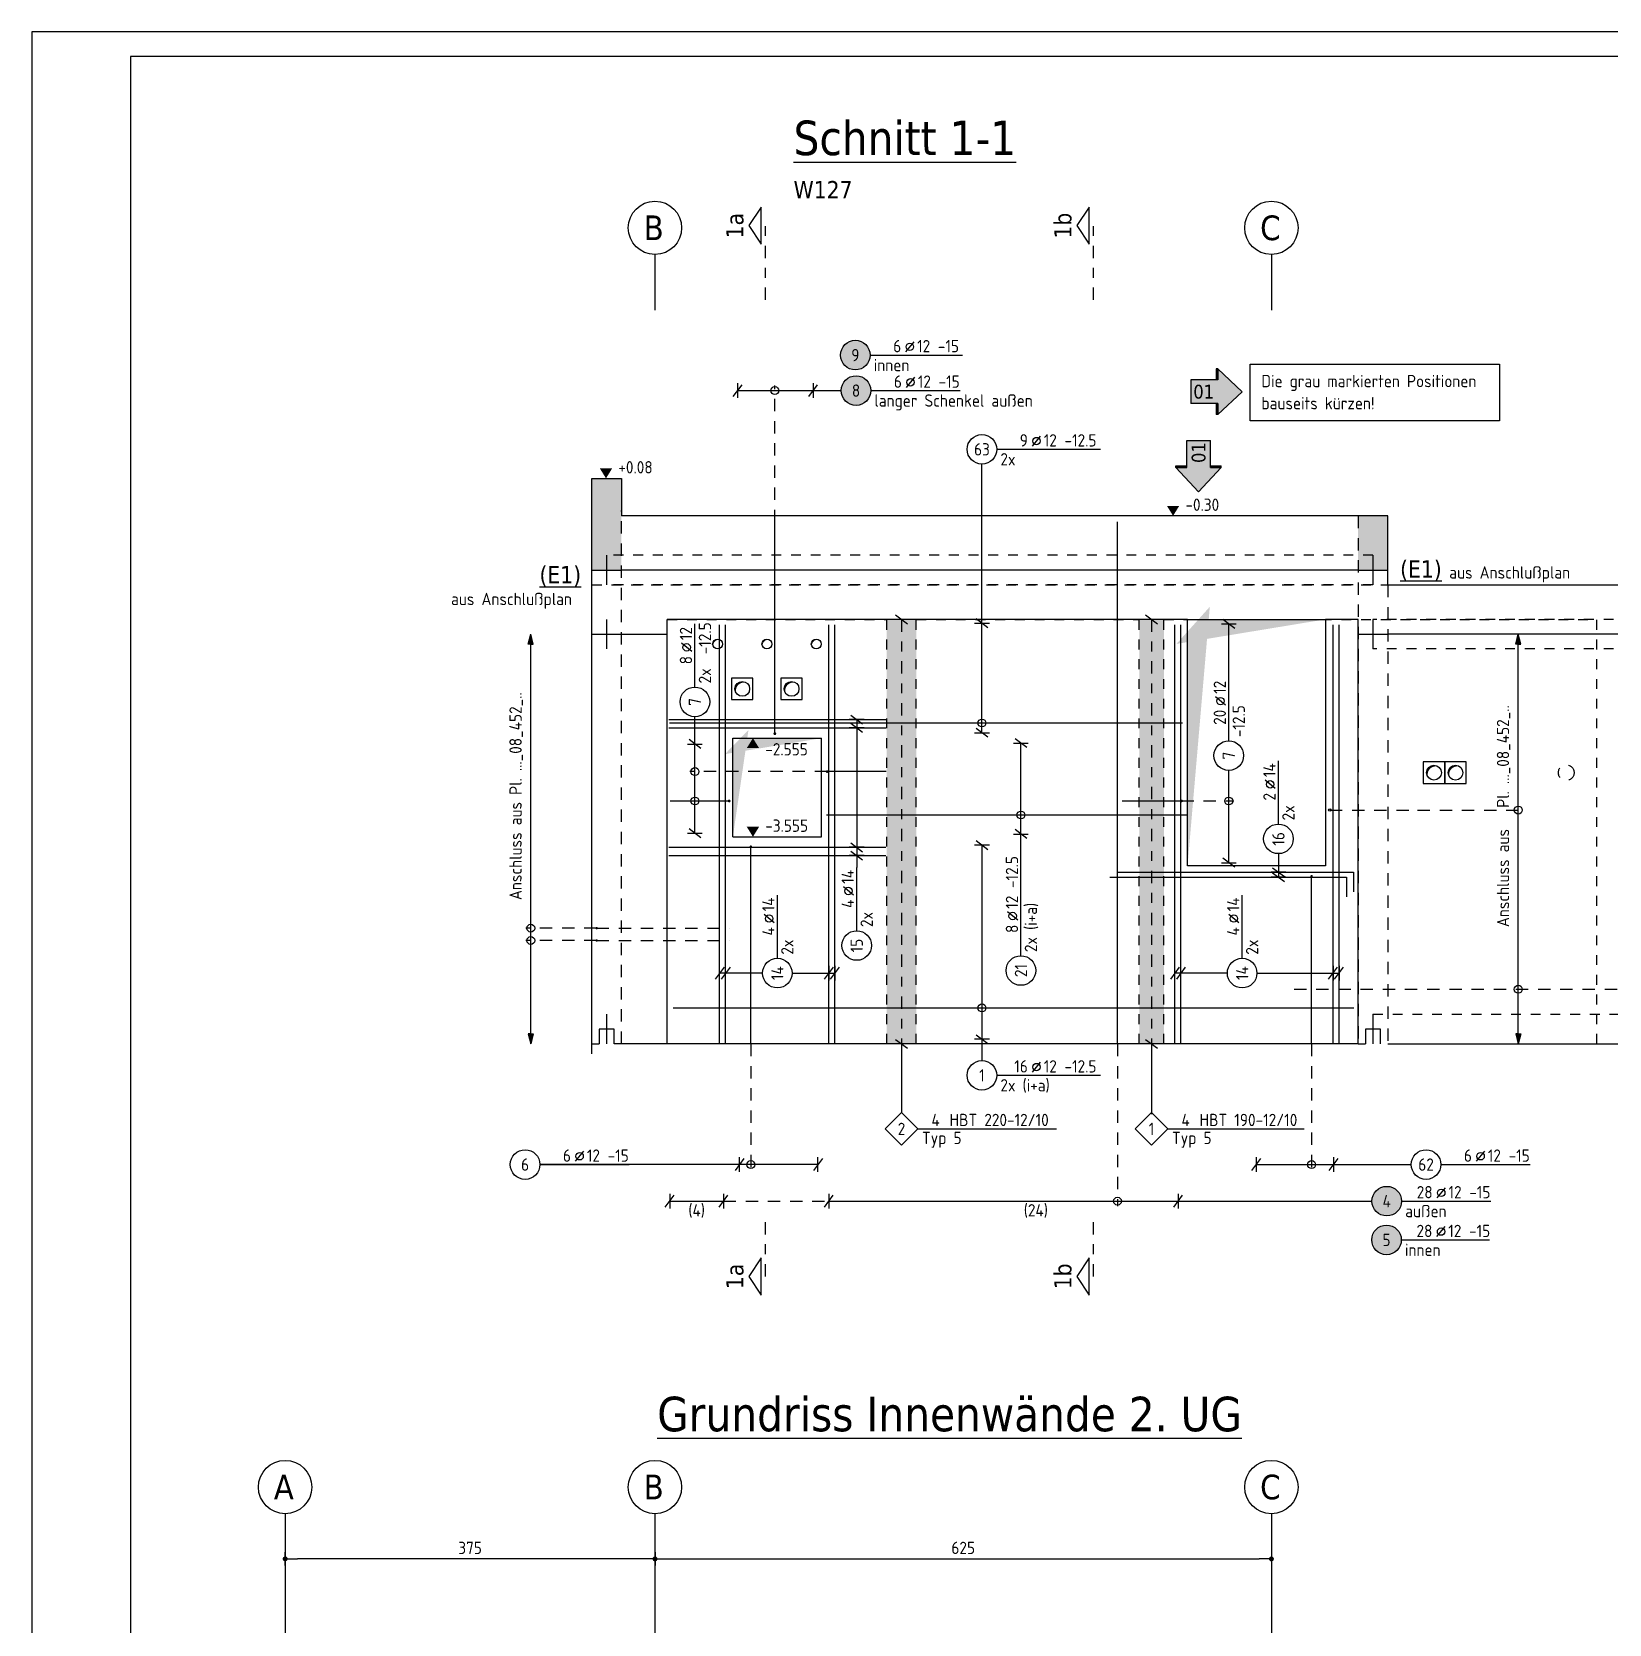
# Model space of a CAD drawing. Extents: x 40 to 158, y 100 to 142.
# Drawn here: x 39.96 to 55.95, y 125.49 to 141.64 of the extents above; entities that cross this region are included whole.
import ezdxf
from ezdxf.enums import TextEntityAlignment as Align

# ---------------------------------------------------------------- set-up
doc = ezdxf.new("R2010")
doc.units = 0
doc.header["$LTSCALE"] = 0.5
for name, pattern in [('AUSGEZOGEN', [1000.01, 1000, 0.01]), ('DASHDOTSMALL', [1.05, 0.5, -0.25, 0.05, -0.25]), ('HIDDEN', [0.375, 0.25, -0.125]), ('HIDDEN2', [0.187, 0.125, -0.062]), ('HIDDEN4', [0.12, 0.02, -0.1]), ('PUNKT', [0.175, 0.05, -0.125]), ('STRICHPUNKT', [1, 0.5, -0.25, 0, -0.25]), ('STRICHPUNKT2', [0.55, 0.25, -0.125, 0.05, -0.125]), ('VERDECKT', [0.375, 0.25, -0.125])]:
    doc.linetypes.add(name, pattern=pattern)
for name, color, linetype in [('ACHSEN', 7, 'Continuous'), ('AFB', 7, 'Continuous'), ('AFU', 7, 'Continuous'), ('BETON', 7, 'Continuous'), ('DRUEBER', 7, 'Continuous'), ('Fugenband', 7, 'Continuous'), ('grau_dunkel', 7, 'Continuous'), ('grau_hell', 7, 'Continuous'), ('grau_mittel', 7, 'Continuous'), ('HBT', 7, 'Continuous'), ('index', 7, 'Continuous'), ('koten', 7, 'Continuous'), ('MASSE', 7, 'Continuous'), ('OBJEKT', 7, 'Continuous'), ('RAHMEN', 7, 'Continuous'), ('RND', 7, 'Continuous'), ('SCHATTEN', 7, 'Continuous'), ('SCHNITTE', 7, 'STRICHPUNKT'), ('SFP_Achsen', 7, 'Continuous'), ('TEXT', 7, 'Continuous'), ('VERDECKT', 7, 'Continuous'), ('WBZ', 7, 'Continuous')]:
    doc.layers.add(name, color=color, linetype=linetype)
doc.styles.add('helv', font='tahoma.ttf')
doc.styles.add('txt', font='isocp.shx')
doc.linetypes.add('AFU_50K', pattern='A,0.15,["/",Standard,S=0.2,R=0,X=-0.01,Y=-0.1],0.07,["/",Standard,S=0.2,R=0,X=-0.01,Y=-0.1],0.15', length=0.37)
doc.linetypes.add('AFU_50L', pattern='A,0.75,["/",Standard,S=0.2,R=0,X=-0.01,Y=-0.1],0.07,["/",Standard,S=0.2,R=0,X=-0.01,Y=-0.1],0.75', length=1.57)
doc.linetypes.add('AFU_50M', pattern='A,0.45,["/",Standard,S=0.2,R=0,X=-0.01,Y=-0.1],0.07,["/",Standard,S=0.2,R=0,X=-0.01,Y=-0.1],0.45', length=0.97)
doc.dimstyles.new('DOT_I', dxfattribs={"dimscale": 0.5, "dimtxt": 0.25, "dimasz": 0.25, "dimexe": 0.1, "dimexo": 0.3, "dimgap": 0.1, "dimtad": 1, "dimdec": 3, "dimzin": 3, "dimtxsty": 'txt', "dimblk": 'DOT', "dimblk1": 'DOT', "dimblk2": 'DOT', "dimsah": 1, "dimcen": 0.1, "dimse1": 1, "dimse2": 1, "dimazin": 0, "dimtfac": 1, "dimtdec": 4, "dimtix": 1, "dimtmove": 2, "dimatfit": 3, "dimfxl": 0, "dimtvp": 1, "dimtolj": 1, "dimtzin": 0, "dimarcsym": 0})

# ---------------------------------------------------------------- blocks, each defined once
blk = doc.blocks.new('OKRD_O')
at = {"color": 0, "linetype": 'ByBlock'}
blk.add_solid([(-0.125, 0.202), (0.125, 0.202), (0, 0)], dxfattribs=at)
at = {"color": 0, "linetype": 'ByBlock', "style": 'txt'}
blk.add_attdef('OKRD', (0.25, 0.1), '', height=0.25, dxfattribs=at)
blk = doc.blocks.new('Pfeillinie')
at = {"layer": 'TEXT', "linetype": 'Continuous'}
blk.add_hatch(color=7, dxfattribs=at).paths.add_polyline_path([(0, 0), (-0.8, 0.2), (-0.8, 0), (-0.8, -0.2)])
at = {"layer": 'TEXT', "color": 7, "linetype": 'Continuous'}
for p, q in [((-0.8, 0), (-0.8, 0.2)), ((-0.8, 0.2), (0, 0)), ((-0.8, 0), (-0.8, -0.2)), ((-0.8, -0.2), (0, 0))]:
    blk.add_line(p, q, dxfattribs=at)
blk = doc.blocks.new('lei_gre')
at = {"layer": 'RND', "color": 7, "linetype": 'Continuous'}
for p, q in [((-0.09, -0.12), (0.09, 0.12)), ((0, 0.15), (0, -0.15))]:
    blk.add_line(p, q, dxfattribs=at)
blk = doc.blocks.new('RND_LEI')
at = {"layer": 'RND', "color": 7, "linetype": 'Continuous'}
blk.add_line((1.022, 0.066), (1.19, 0.27), dxfattribs=at)
for centre, radius in [((0, 0), 0.3), ((1.106, 0.168), 0.075)]:
    blk.add_circle(centre, radius, dxfattribs=at)
at = {"layer": 'RND', "color": 7, "linetype": 'Continuous', "style": 'txt'}
blk.add_attdef('POSL', text='', height=0.25, dxfattribs=at).set_placement((0, 0), align=Align.MIDDLE)
blk.add_attdef('ANZ', text='', height=0.25, dxfattribs=at).set_placement((0.931, 0.057), align=Align.RIGHT)
for tag, p in [('DUM', (1.253, 0.057)), ('ABSTD', (1.674, 0.057)), ('POSTXT', (0.374, -0.327))]:
    blk.add_attdef(tag, p, '', height=0.25, dxfattribs=at)
blk = doc.blocks.new('OKRD_U')
at = {"color": 0, "linetype": 'ByBlock'}
blk.add_solid([(-0.125, -0.202), (0.125, -0.202), (0, 0)], dxfattribs=at)
at = {"color": 0, "linetype": 'ByBlock', "style": 'txt'}
blk.add_attdef('OKRD', (0.25, -0.35), '', height=0.25, dxfattribs=at)
blk = doc.blocks.new('HBT_LEI')
at = {"layer": 'HBT', "color": 7, "linetype": 'Continuous'}
blk.add_lwpolyline([(-0.33, 0), (0, 0.33), (0.33, 0), (0, -0.33)], close=True, dxfattribs=at)
at = {"layer": 'HBT', "color": 7, "linetype": 'Continuous', "style": 'txt'}
blk.add_attdef('POSH', text='', height=0.25, dxfattribs=at).set_placement((0, -0.126), align=Align.CENTER)
blk.add_attdef('STKH', text='', height=0.25, dxfattribs=at).set_placement((0.776, 0.055), align=Align.RIGHT)
at = {"layer": 'HBT', "style": 'txt'}
for tag, p in [('ARTH', (0.973, 0.055)), ('TEXTH', (0.415, -0.309))]:
    blk.add_attdef(tag, p, '', height=0.25, dxfattribs=at)
blk = doc.blocks.new('SCHN-2')
at = {"layer": 'SCHNITTE', "color": 6, "linetype": 'Continuous'}
blk.add_lwpolyline([(0.378, 0.088), (0, 0.34), (-0.378, 0.088)], close=True, dxfattribs=at)
at = {"layer": 'SCHNITTE', "color": 1, "linetype": 'DASHDOTSMALL', "style": 'helv'}
blk.add_attdef('SCHN-2', text='', height=0.35, dxfattribs=at).set_placement((0, 0.45), align=Align.CENTER)
blk = doc.blocks.new('DOT')
at = {"layer": 'MASSE', "color": 7, "linetype": 'Continuous'}
for p, q in [((0, 0), (-1, 0)), ((0, 0.54), (0, -0.54))]:
    blk.add_line(p, q, dxfattribs=at)
at = {"layer": 'MASSE', "color": 7, "linetype": 'Continuous', "const_width": 0.2}
blk.add_lwpolyline([(-0.1, 0, 1), (0.1, 0, 1)], format="xyb", close=True, dxfattribs=at)
blk = doc.blocks.new('*D1237')
at = {"layer": 'DEFPOINTS', "color": 0, "linetype": 'AUSGEZOGEN', "transparency": 16777216}
for p in [(42.524, 126.154), (42.524, 126.154), (46.274, 126.154)]:
    blk.add_point(p, dxfattribs=at)
at = {"layer": 'MASSE', "color": 0, "linetype": 'AUSGEZOGEN', "lineweight": -2, "transparency": 16777216}
blk.add_line((46.149, 126.154), (42.649, 126.154), dxfattribs=at)
at = {"layer": 'MASSE', "color": 0, "linetype": 'AUSGEZOGEN', "lineweight": -2, "transparency": 16777216, "xscale": 0.125, "yscale": 0.125, "zscale": 0.125, "rotation": 180}
blk.add_blockref('DOT', (42.524, 126.154), dxfattribs=at)
at = {"layer": 'MASSE', "color": 0, "linetype": 'AUSGEZOGEN', "lineweight": -2, "transparency": 16777216, "xscale": 0.125, "yscale": 0.125, "zscale": 0.125}
blk.add_blockref('DOT', (46.274, 126.154), dxfattribs=at)
at = {"layer": 'MASSE', "color": 0, "linetype": 'AUSGEZOGEN', "transparency": 16777216, "insert": (44.399, 126.266), "char_height": 0.125, "attachment_point": 5, "style": 'txt'}
blk.add_mtext('\\A1;375', dxfattribs=at)
blk = doc.blocks.new('*D1238')
at = {"layer": 'DEFPOINTS', "color": 0, "linetype": 'AUSGEZOGEN', "transparency": 16777216}
for p in [(46.274, 126.154), (52.524, 126.154), (52.524, 126.154)]:
    blk.add_point(p, dxfattribs=at)
at = {"layer": 'MASSE', "color": 0, "linetype": 'AUSGEZOGEN', "lineweight": -2, "transparency": 16777216}
blk.add_line((46.399, 126.154), (52.399, 126.154), dxfattribs=at)
at = {"layer": 'MASSE', "color": 0, "linetype": 'AUSGEZOGEN', "lineweight": -2, "transparency": 16777216, "xscale": 0.125, "yscale": 0.125, "zscale": 0.125, "rotation": 180}
blk.add_blockref('DOT', (46.274, 126.154), dxfattribs=at)
at = {"layer": 'MASSE', "color": 0, "linetype": 'AUSGEZOGEN', "lineweight": -2, "transparency": 16777216, "xscale": 0.125, "yscale": 0.125, "zscale": 0.125}
blk.add_blockref('DOT', (52.524, 126.154), dxfattribs=at)
at = {"layer": 'MASSE', "color": 0, "linetype": 'AUSGEZOGEN', "transparency": 16777216, "insert": (49.399, 126.266), "char_height": 0.125, "attachment_point": 5, "style": 'txt'}
blk.add_mtext('\\A1;625', dxfattribs=at)
blk = doc.blocks.new('A0-19-0')
at = {"layer": 'RAHMEN'}
for p, q in [((137.9, 84.1), (0, 84.1)), ((0, 84.1), (0, 0))]:
    blk.add_line(p, q, dxfattribs=at)
at = {"layer": 'RAHMEN', "color": 5}
for p, q in [((137.4, 83.6), (2, 83.6)), ((2, 83.6), (2, 0.5))]:
    blk.add_line(p, q, dxfattribs=at)
blk = doc.blocks.new('hin_ind5')
at = {"layer": 'grau_hell', "linetype": 'AUSGEZOGEN'}
h = blk.add_hatch(color=9, dxfattribs=at)
h.dxf.hatch_style = 2
h.paths.add_polyline_path([(0, 0), (0.619, -0.577), (0.619, -0.3), (1.306, -0.3), (1.306, 0.3), (0.619, 0.3), (0.619, 0.577)])
h.paths.add_polyline_path([(0.34, -0.274), (1.311, -0.274), (1.311, 0.274), (0.34, 0.274)], flags=9)
at = {"layer": 'OBJEKT', "linetype": 'AUSGEZOGEN'}
for points in [[(0.619, 0.3), (0.66, 0.3), (0.66, 0.577), (0.619, 0.577)], [(0.619, -0.577), (0.66, -0.577), (0.66, -0.3), (0.619, -0.3)]]:
    blk.add_hatch(color=1, dxfattribs=at).paths.add_polyline_path(points)
at = {"layer": 'OBJEKT', "color": 1, "linetype": 'AUSGEZOGEN'}
for p, q in [((0, 0), (0.619, 0.577)), ((0.619, 0.577), (0.619, 0.3)), ((0.619, 0.577), (0.66, 0.577)), ((0.66, 0.577), (0.66, 0.3)), ((0, 0), (0.619, -0.577)), ((0.619, 0.3), (1.306, 0.3)), ((1.306, 0.3), (1.306, -0.3)), ((0.619, -0.3), (0.619, -0.577)), ((0.619, -0.3), (1.306, -0.3)), ((0.66, -0.3), (0.66, -0.577))]:
    blk.add_line(p, q, dxfattribs=at)
at = {"layer": 'OBJEKT', "color": 7, "linetype": 'AUSGEZOGEN'}
blk.add_line((0.619, -0.577), (0.66, -0.577), dxfattribs=at)
at = {"layer": 'index', "color": 1, "linetype": 'Continuous', "style": 'helv'}
blk.add_attdef('INDEX', text='', height=0.35, rotation=360, dxfattribs=at).set_placement((1.259, 0), align=Align.MIDDLE_RIGHT)

msp = doc.modelspace()

# ---------------------------------------------------------------- hatches: boundary and pattern name
at = {"layer": 'grau_hell'}
for points in [[(48.4552, 138.3627, 1), (48.1552, 138.3627, 1)], [(48.4621, 138.0029, 1), (48.1621, 138.0029, 1)], [(53.5434, 129.7825, 1), (53.8434, 129.7825, 1)], [(53.5411, 129.3893, 1), (53.8411, 129.3893, 1)]]:
    msp.add_hatch(color=9, dxfattribs=at).paths.add_polyline_path(points)

# ---------------------------------------------------------------- linework, layer by layer
at = {"layer": 'ACHSEN', "color": 140, "linetype": 'AUSGEZOGEN'}
for p, q in [((46.2735, 139.3827), (46.2735, 138.8192)), ((52.5235, 139.3827), (52.5235, 138.8192)), ((42.5235, 126.6123), (42.5235, 124.9151)), ((46.2735, 126.6123), (46.2735, 124.9151)), ((52.5235, 126.6123), (52.5235, 124.9151))]:
    msp.add_line(p, q, dxfattribs=at)
at = {"layer": 'AFB', "color": 1, "linetype": 'AUSGEZOGEN'}
for p, q in [((45.7835, 136.3328), (45.7835, 136.0328)), ((53.5535, 136.3328), (53.5535, 136.0328)), ((45.7835, 135.6828), (45.7835, 135.3828)), ((53.5535, 135.6828), (53.5535, 135.3828))]:
    msp.add_line(p, q, dxfattribs=at)
at = {"layer": 'AFU', "color": 8, "linetype": 'AFU_50M'}
for p, q in [((45.6335, 136.1828), (45.9335, 136.1828)), ((53.4035, 136.1828), (53.7035, 136.1828)), ((53.4035, 135.5328), (53.7035, 135.5328))]:
    msp.add_line(p, q, dxfattribs=at)
at = {"layer": 'AFU', "color": 8, "linetype": 'AFU_50L'}
for p, q in [((53.4035, 136.1828), (45.9335, 136.1828)), ((46.3985, 131.3778), (46.3985, 135.6828)), ((51.6735, 135.6828), (46.3985, 135.6828)), ((53.4035, 135.6828), (53.0735, 135.6828)), ((53.4035, 131.3778), (53.4035, 135.6828)), ((45.6335, 135.5328), (46.3985, 135.5328)), ((60.2435, 135.5328), (53.7035, 135.5328)), ((53.4035, 131.3778), (46.3985, 131.3778)), ((53.7035, 131.3778), (60.2435, 131.3778))]:
    msp.add_line(p, q, dxfattribs=at)
at = {"layer": 'AFU', "color": 1, "linetype": 'AUSGEZOGEN'}
for p, q in [((45.7835, 131.6778), (45.7835, 131.3778)), ((53.5535, 131.6778), (53.5535, 131.3778))]:
    msp.add_line(p, q, dxfattribs=at)
at = {"layer": 'AFU', "color": 8, "linetype": 'AUSGEZOGEN'}
for p, q in [((45.8585, 131.5278), (45.7085, 131.5278)), ((45.7085, 131.5278), (45.7085, 131.3778)), ((45.8585, 131.3778), (45.8585, 131.5278)), ((53.6285, 131.5278), (53.4785, 131.5278)), ((53.4785, 131.5278), (53.4785, 131.3778)), ((53.6285, 131.3778), (53.6285, 131.5278)), ((45.6335, 131.3778), (45.7085, 131.3778)), ((46.3985, 131.3778), (45.8585, 131.3778)), ((53.4035, 131.3778), (53.4785, 131.3778))]:
    msp.add_line(p, q, dxfattribs=at)
at = {"layer": 'BETON', "color": 6, "linetype": 'AUSGEZOGEN'}
for p, q in [((45.6335, 131.2778), (45.6335, 137.1128)), ((45.6335, 137.1128), (45.9335, 137.1128)), ((45.9335, 137.1128), (45.9335, 136.7328)), ((53.7035, 136.7328), (45.9335, 136.7328)), ((53.7035, 136.0328), (53.7035, 136.7328)), ((53.7035, 136.0328), (61.5435, 136.0328)), ((47.0635, 133.4778), (47.0635, 134.4778)), ((47.0635, 134.4778), (47.9635, 134.4778)), ((47.9635, 133.4778), (47.9635, 134.4778)), ((47.0635, 133.4778), (47.9635, 133.4778))]:
    msp.add_line(p, q, dxfattribs=at)
for points in [[(51.6735, 135.6828), (53.0735, 135.6828), (53.0735, 133.1828), (51.6735, 133.1828)], [(47.2675, 134.8688), (47.2675, 135.0868), (47.0495, 135.0868), (47.0495, 134.8688)], [(47.7675, 134.8688), (47.7675, 135.0868), (47.5495, 135.0868), (47.5495, 134.8688)], [(54.2815, 134.0188), (54.2815, 134.2368), (54.0635, 134.2368), (54.0635, 134.0188)], [(54.4995, 134.0188), (54.4995, 134.2368), (54.2815, 134.2368), (54.2815, 134.0188)]]:
    msp.add_lwpolyline(points, close=True, dxfattribs=at)
for centre, radius in [((46.9085, 135.4328), 0.05), ((47.4085, 135.4328), 0.05), ((47.9085, 135.4328), 0.05), ((47.1585, 134.9778), 0.075), ((47.6585, 134.9778), 0.075), ((54.1725, 134.1278), 0.075), ((54.3905, 134.1278), 0.075)]:
    msp.add_circle(centre, radius, dxfattribs=at)
at = {"layer": 'DRUEBER', "color": 7, "linetype": 'PUNKT'}
for p, q in [((45.6335, 136.0328), (53.7035, 136.0328)), ((46.3985, 131.3778), (46.3985, 135.6828)), ((46.3985, 135.6828), (48.6235, 135.6828)), ((48.6235, 131.3778), (48.6235, 135.6828)), ((48.9235, 131.3778), (48.9235, 135.6828)), ((48.9235, 135.6828), (51.1835, 135.6828)), ((51.1835, 131.3778), (51.1835, 135.6828)), ((51.4335, 131.3778), (51.4335, 135.6828)), ((51.4335, 135.6828), (55.8235, 135.6828)), ((55.8235, 131.3778), (55.8235, 135.6828))]:
    msp.add_line(p, q, dxfattribs=at)
at = {"layer": 'Fugenband', "color": 102, "linetype": 'HIDDEN4'}
for p, q in [((53.5535, 136.3328), (45.7835, 136.3328)), ((53.5535, 136.0328), (45.7835, 136.0328)), ((60.3935, 135.6828), (53.5535, 135.6828)), ((60.3935, 135.3828), (53.5535, 135.3828)), ((53.5535, 131.6778), (60.3935, 131.6778))]:
    msp.add_line(p, q, dxfattribs=at)
at = {"layer": 'grau_dunkel', "color": 21}
for points in [[(51.6735, 133.1828, 0, 0.2144, 0), (51.7806, 135.6782, 0, 0, 0), (51.6828, 135.5691, 0.2283, 0, 0), (53.0735, 135.6828, 0, 0, 0)], [(46.9439, 135.4682, 0, 0, 0), (46.9439, 135.4682, 0, 0.00163, 0), (46.9385, 135.4719, 0.00163, 0.00324, 0), (46.9327, 135.4747, 0.00324, 0.00478, 0), (46.9267, 135.4768, 0.00478, 0.00625, 0), (46.9206, 135.4781, 0.00625, 0.00761, 0), (46.9145, 135.4786, 0.00761, 0.00884, 0), (46.9085, 135.4784, 0.00884, 0.00992, 0), (46.9026, 135.4775, 0.00992, 0.0108, 0), (46.897, 135.4759, 0.0108, 0.0115, 0), (46.8916, 135.4737, 0.0115, 0.0121, 0), (46.8865, 135.4709, 0.0121, 0.0124, 0), (46.8818, 135.4676, 0.0124, 0.0125, 0), (46.8776, 135.4638, 0.0125, 0.0124, 0), (46.8738, 135.4595, 0.0124, 0.0121, 0), (46.8704, 135.4548, 0.0121, 0.0115, 0), (46.8677, 135.4498, 0.0115, 0.0108, 0), (46.8654, 135.4444, 0.0108, 0.00992, 0), (46.8639, 135.4387, 0.00992, 0.00884, 0), (46.8629, 135.4328, 0.00884, 0.00761, 0), (46.8627, 135.4268, 0.00761, 0.00625, 0), (46.8632, 135.4207, 0.00625, 0.00478, 0), (46.8645, 135.4146, 0.00478, 0.00324, 0), (46.8666, 135.4086, 0.00324, 0.00163, 0), (46.8695, 135.4029, 0.00163, 0, 0)], [(47.4439, 135.4682, 0, 0, 0), (47.4439, 135.4682, 0, 0.00163, 0), (47.4385, 135.4719, 0.00163, 0.00324, 0), (47.4327, 135.4747, 0.00324, 0.00478, 0), (47.4267, 135.4768, 0.00478, 0.00625, 0), (47.4206, 135.4781, 0.00625, 0.00761, 0), (47.4145, 135.4786, 0.00761, 0.00884, 0), (47.4085, 135.4784, 0.00884, 0.00992, 0), (47.4026, 135.4775, 0.00992, 0.0108, 0), (47.397, 135.4759, 0.0108, 0.0115, 0), (47.3916, 135.4737, 0.0115, 0.0121, 0), (47.3865, 135.4709, 0.0121, 0.0124, 0), (47.3818, 135.4676, 0.0124, 0.0125, 0), (47.3776, 135.4638, 0.0125, 0.0124, 0), (47.3738, 135.4595, 0.0124, 0.0121, 0), (47.3704, 135.4548, 0.0121, 0.0115, 0), (47.3677, 135.4498, 0.0115, 0.0108, 0), (47.3654, 135.4444, 0.0108, 0.00992, 0), (47.3639, 135.4387, 0.00992, 0.00884, 0), (47.3629, 135.4328, 0.00884, 0.00761, 0), (47.3627, 135.4268, 0.00761, 0.00625, 0), (47.3632, 135.4207, 0.00625, 0.00478, 0), (47.3645, 135.4146, 0.00478, 0.00324, 0), (47.3666, 135.4086, 0.00324, 0.00163, 0), (47.3695, 135.4029, 0.00163, 0, 0)], [(47.9439, 135.4682, 0, 0, 0), (47.9439, 135.4682, 0, 0.00163, 0), (47.9385, 135.4719, 0.00163, 0.00324, 0), (47.9327, 135.4747, 0.00324, 0.00478, 0), (47.9267, 135.4768, 0.00478, 0.00625, 0), (47.9206, 135.4781, 0.00625, 0.00761, 0), (47.9145, 135.4786, 0.00761, 0.00884, 0), (47.9085, 135.4784, 0.00884, 0.00992, 0), (47.9026, 135.4775, 0.00992, 0.0108, 0), (47.897, 135.4759, 0.0108, 0.0115, 0), (47.8916, 135.4737, 0.0115, 0.0121, 0), (47.8865, 135.4709, 0.0121, 0.0124, 0), (47.8818, 135.4676, 0.0124, 0.0125, 0), (47.8776, 135.4638, 0.0125, 0.0124, 0), (47.8738, 135.4595, 0.0124, 0.0121, 0), (47.8704, 135.4548, 0.0121, 0.0115, 0), (47.8677, 135.4498, 0.0115, 0.0108, 0), (47.8654, 135.4444, 0.0108, 0.00992, 0), (47.8639, 135.4387, 0.00992, 0.00884, 0), (47.8629, 135.4328, 0.00884, 0.00761, 0), (47.8627, 135.4268, 0.00761, 0.00625, 0), (47.8632, 135.4207, 0.00625, 0.00478, 0), (47.8645, 135.4146, 0.00478, 0.00324, 0), (47.8666, 135.4086, 0.00324, 0.00163, 0), (47.8695, 135.4029, 0.00163, 0, 0)], [(47.0635, 133.4778, 0, 0.1447, 0), (47.1357, 134.4726, 0, 0, 0), (47.0695, 134.4047, 0.1468, 0, 0), (47.9635, 134.4778, 0, 0, 0)]]:
    msp.add_lwpolyline(points, format="xyseb", dxfattribs=at)
at = {"layer": 'grau_mittel', "color": 61}
for points in [[(45.6335, 136.1828), (45.9335, 136.1828), (45.6335, 137.1128), (45.9335, 137.1128)], [(53.4035, 136.1828), (53.7035, 136.1828), (53.4035, 136.7328), (53.7035, 136.7328)], [(48.6235, 135.6828), (48.9235, 135.6828), (48.6235, 131.3778), (48.9235, 131.3778)], [(51.1835, 135.6828), (51.4335, 135.6828), (51.1835, 131.3778), (51.4335, 131.3778)]]:
    msp.add_solid(points, dxfattribs=at)
at = {"layer": 'HBT', "color": 6, "linetype": 'STRICHPUNKT2'}
for p, q in [((48.7735, 135.6828), (48.7735, 131.3778)), ((51.3085, 135.6828), (51.3085, 131.3778))]:
    msp.add_line(p, q, dxfattribs=at)
at = {"layer": 'HBT', "color": 7, "linetype": 'AUSGEZOGEN'}
for p, q in [((48.7735, 131.3778), (48.7735, 130.6808)), ((51.3085, 131.3778), (51.3085, 130.6658)), ((48.9385, 130.5158), (50.3449, 130.5158)), ((51.4735, 130.5158), (52.8553, 130.5158))]:
    msp.add_line(p, q, dxfattribs=at)
at = {"layer": 'RND', "color": 7, "linetype": 'AUSGEZOGEN'}
for p, q in [((48.4552, 138.3627), (49.3923, 138.3627)), ((47.1118, 138.0029), (47.8772, 138.0029)), ((47.8772, 138.0029), (48.1621, 138.0029)), ((48.4621, 138.0029), (49.3683, 138.0029)), ((49.739, 137.4073), (50.7915, 137.4073)), ((49.589, 135.6432), (49.589, 137.2573)), ((46.6787, 134.9958), (46.6787, 135.6371)), ((49.589, 134.5324), (49.589, 135.6432)), ((52.0918, 134.4509), (52.0918, 135.6363)), ((46.6787, 134.4181), (46.6787, 134.6958)), ((46.6787, 133.5137), (46.6787, 134.4181)), ((49.9842, 133.5055), (49.9842, 134.4272)), ((52.5951, 133.6066), (52.5951, 134.2466)), ((52.0918, 133.2142), (52.0918, 134.1509)), ((49.589, 133.3942), (49.589, 131.4254)), ((49.9842, 133.28), (49.9842, 133.5055)), ((49.9842, 132.2712), (49.9842, 133.3237)), ((48.3191, 132.5248), (48.3191, 133.1648)), ((47.5145, 132.245), (47.5145, 132.885)), ((52.2273, 132.245), (52.2273, 132.885)), ((49.589, 131.4254), (49.589, 131.2084)), ((49.739, 131.0584), (50.7915, 131.0584)), ((47.1311, 130.1534), (45.1066, 130.1534)), ((45.1066, 130.1534), (46.0128, 130.1534)), ((47.9259, 130.1534), (47.1311, 130.1534)), ((52.3702, 130.1534), (53.1551, 130.1534)), ((53.1551, 130.1534), (53.9421, 130.1534)), ((54.2421, 130.1534), (55.1483, 130.1534)), ((46.4234, 129.7825), (46.969, 129.7825)), ((48.0363, 129.7825), (51.5783, 129.7825)), ((51.5783, 129.7825), (53.5434, 129.7825)), ((53.8434, 129.7825), (54.7496, 129.7825)), ((53.8411, 129.3893), (54.7346, 129.3893))]:
    msp.add_line(p, q, dxfattribs=at)
at = {"layer": 'RND', "color": 102, "linetype": 'VERDECKT'}
for p, q in [((47.489, 136.6687), (47.489, 138.0529)), ((48.0192, 134.1392), (46.6287, 134.1392)), ((51.612, 133.8408), (52.1418, 133.8408)), ((54.0057, 133.7486), (55.0768, 133.7486)), ((45.6813, 132.5508), (44.9644, 132.5508)), ((45.6813, 132.4258), (44.9644, 132.4258)), ((47.2452, 131.3778), (47.2452, 130.1034)), ((50.9631, 131.3778), (50.9631, 129.7325)), ((52.9313, 131.3778), (52.9313, 130.1034))]:
    msp.add_line(p, q, dxfattribs=at)
at = {"layer": 'RND', "color": 102, "linetype": 'AUSGEZOGEN'}
for p, q in [((48.3191, 134.6673), (48.3191, 133.1678)), ((52.5951, 133.3066), (52.5951, 133.0682)), ((47.3645, 132.095), (46.9289, 132.095)), ((47.6645, 132.095), (48.0981, 132.095)), ((52.0773, 132.095), (51.5449, 132.095)), ((52.3773, 132.095), (53.2096, 132.095))]:
    msp.add_line(p, q, dxfattribs=at)
at = {"layer": 'RND', "color": 7, "linetype": 'VERDECKT'}
msp.add_line((46.969, 129.7825), (48.0363, 129.7825), dxfattribs=at)
at = {"layer": 'RND', "color": 1, "linetype": 'AUSGEZOGEN'}
msp.add_lwpolyline([(52.3072, 138.2714), (54.8384, 138.2714), (54.8384, 137.6952), (52.3072, 137.6952)], close=True, dxfattribs=at)
for points in [[(47.489, 134.5237), (47.489, 136.6687)], [(50.9631, 131.3778), (50.9631, 136.6728)], [(46.9289, 131.3778), (46.9289, 135.6278)], [(46.9894, 131.3778), (46.9894, 135.6278)], [(48.0376, 131.3778), (48.0376, 135.6278)], [(48.0981, 131.3778), (48.0981, 135.6278)], [(51.5449, 131.3778), (51.5449, 135.6278)], [(51.6054, 131.3778), (51.6054, 135.6278)], [(53.1491, 131.3778), (53.1491, 135.6278)], [(53.2096, 131.3778), (53.2096, 135.6278)], [(46.4135, 134.6673), (48.6135, 134.6673)], [(46.4135, 134.5841), (48.6135, 134.5841)], [(46.4223, 134.6317), (51.6223, 134.6317)], [(48.6192, 134.1392), (48.0192, 134.1392)], [(46.4262, 133.8408), (47.0262, 133.8408)], [(51.012, 133.8408), (51.612, 133.8408)], [(48.0138, 133.6989), (51.6638, 133.6989)], [(46.4135, 133.3715), (48.6135, 133.3715)], [(46.4135, 133.2884), (48.6135, 133.2884)], [(47.2452, 131.3778), (47.2452, 133.3778)], [(50.8866, 133.0682), (53.2866, 133.0682), (53.2866, 132.8682)], [(50.9574, 133.1185), (53.3574, 133.1185), (53.3574, 132.9185)], [(52.9313, 131.3778), (52.9313, 133.0778)], [(46.4584, 131.7421), (53.3584, 131.7421)]]:
    msp.add_lwpolyline(points, dxfattribs=at)
at = {"layer": 'RND', "color": 102, "linetype": 'AUSGEZOGEN'}
for points in [[(45.0144, 131.3778), (45.0144, 135.5328)], [(55.0268, 131.3778), (55.0268, 135.5328)]]:
    msp.add_lwpolyline(points, dxfattribs=at)
at = {"layer": 'RND', "color": 7, "linetype": 'AUSGEZOGEN'}
for points, const_width in [([(47.482, 134.5237, 1), (47.496, 134.5237, 1)], 0.014), ([(48.0262, 134.1392, -1), (48.0122, 134.1392, -1)], 0.014), ([(47.0192, 133.8408, 1), (47.0332, 133.8408, 1)], 0.014), ([(51.605, 133.8408, 1), (51.619, 133.8408, 1)], 0.014), ([(47.239, 133.3778, 1), (47.2515, 133.3778, 1)], 0.0125), ([(52.9251, 133.0778, 1), (52.9376, 133.0778, 1)], 0.0125), ([(45.6751, 132.5508, 1), (45.6876, 132.5508, 1)], 0.0125), ([(45.6751, 132.4258, 1), (45.6876, 132.4258, 1)], 0.0125)]:
    msp.add_lwpolyline(points, format="xyb", close=True, dxfattribs=dict(at, const_width=const_width))
at = {"layer": 'RND', "color": 1, "linetype": 'HIDDEN'}
for points in [[(53.1164, 133.7486), (54.0057, 133.7486)], [(45.6813, 132.5508), (47.0313, 132.5508)], [(45.6813, 132.4258), (47.0313, 132.4258)], [(52.7535, 131.9311), (61.2035, 131.9311)]]:
    msp.add_lwpolyline(points, dxfattribs=at)
at = {"layer": 'RND', "color": 7, "linetype": 'AUSGEZOGEN'}
for centre, radius in [((47.489, 138.0029), 0.04), ((49.589, 134.6317), 0.04), ((46.6787, 134.1392), 0.04), ((46.6787, 133.8408), 0.04), ((52.0918, 133.8408), 0.04), ((49.9842, 133.6989), 0.04), ((53.1164, 133.7486), 0.0125), ((55.0268, 133.7486), 0.04), ((45.0144, 132.5508), 0.04), ((45.0144, 132.4258), 0.04), ((55.0268, 131.9311), 0.04), ((49.589, 131.7421), 0.04), ((47.2452, 130.1534), 0.04), ((52.9313, 130.1534), 0.04), ((50.9631, 129.7825), 0.04)]:
    msp.add_circle(centre, radius, dxfattribs=at)
at = {"layer": 'SCHATTEN', "color": 1, "linetype": 'AUSGEZOGEN'}
for points in [[(47.2115, 135.0309, 0, 0, 0), (47.2115, 135.0309, 0, 0.00245, 0), (47.2034, 135.0364, 0.00245, 0.00485, 0), (47.1948, 135.0407, 0.00485, 0.00718, 0), (47.1858, 135.0438, 0.00718, 0.00938, 0), (47.1767, 135.0457, 0.00938, 0.0114, 0), (47.1676, 135.0465, 0.0114, 0.0133, 0), (47.1585, 135.0462, 0.0133, 0.0149, 0), (47.1497, 135.0448, 0.0149, 0.0162, 0), (47.1412, 135.0424, 0.0162, 0.0173, 0), (47.1331, 135.0391, 0.0173, 0.0181, 0), (47.1255, 135.0349, 0.0181, 0.0186, 0), (47.1185, 135.03, 0.0186, 0.0187, 0), (47.1121, 135.0242, 0.0187, 0.0186, 0), (47.1064, 135.0178, 0.0186, 0.0181, 0), (47.1014, 135.0108, 0.0181, 0.0173, 0), (47.0972, 135.0032, 0.0173, 0.0162, 0), (47.0939, 134.9951, 0.0162, 0.0149, 0), (47.0915, 134.9867, 0.0149, 0.0133, 0), (47.0901, 134.9778, 0.0133, 0.0114, 0), (47.0898, 134.9688, 0.0114, 0.00938, 0), (47.0906, 134.9596, 0.00938, 0.00718, 0), (47.0925, 134.9505, 0.00718, 0.00485, 0), (47.0957, 134.9415, 0.00485, 0.00245, 0), (47.1, 134.9329, 0.00245, 0, 0)], [(47.7115, 135.0309, 0, 0, 0), (47.7115, 135.0309, 0, 0.00245, 0), (47.7034, 135.0364, 0.00245, 0.00485, 0), (47.6948, 135.0407, 0.00485, 0.00718, 0), (47.6858, 135.0438, 0.00718, 0.00938, 0), (47.6767, 135.0457, 0.00938, 0.0114, 0), (47.6676, 135.0465, 0.0114, 0.0133, 0), (47.6585, 135.0462, 0.0133, 0.0149, 0), (47.6497, 135.0448, 0.0149, 0.0162, 0), (47.6412, 135.0424, 0.0162, 0.0173, 0), (47.6331, 135.0391, 0.0173, 0.0181, 0), (47.6255, 135.0349, 0.0181, 0.0186, 0), (47.6185, 135.03, 0.0186, 0.0187, 0), (47.6121, 135.0242, 0.0187, 0.0186, 0), (47.6064, 135.0178, 0.0186, 0.0181, 0), (47.6014, 135.0108, 0.0181, 0.0173, 0), (47.5972, 135.0032, 0.0173, 0.0162, 0), (47.5939, 134.9951, 0.0162, 0.0149, 0), (47.5915, 134.9867, 0.0149, 0.0133, 0), (47.5901, 134.9778, 0.0133, 0.0114, 0), (47.5898, 134.9688, 0.0114, 0.00938, 0), (47.5906, 134.9596, 0.00938, 0.00718, 0), (47.5925, 134.9505, 0.00718, 0.00485, 0), (47.5957, 134.9415, 0.00485, 0.00245, 0), (47.6, 134.9329, 0.00245, 0, 0)], [(54.2255, 134.1809, 0, 0, 0), (54.2255, 134.1809, 0, 0.00245, 0), (54.2174, 134.1864, 0.00245, 0.00485, 0), (54.2088, 134.1907, 0.00485, 0.00718, 0), (54.1998, 134.1938, 0.00718, 0.00938, 0), (54.1907, 134.1957, 0.00938, 0.0114, 0), (54.1816, 134.1965, 0.0114, 0.0133, 0), (54.1725, 134.1962, 0.0133, 0.0149, 0), (54.1637, 134.1948, 0.0149, 0.0162, 0), (54.1552, 134.1924, 0.0162, 0.0173, 0), (54.1471, 134.1891, 0.0173, 0.0181, 0), (54.1395, 134.1849, 0.0181, 0.0186, 0), (54.1325, 134.18, 0.0186, 0.0187, 0), (54.1261, 134.1742, 0.0187, 0.0186, 0), (54.1204, 134.1678, 0.0186, 0.0181, 0), (54.1154, 134.1608, 0.0181, 0.0173, 0), (54.1112, 134.1532, 0.0173, 0.0162, 0), (54.1079, 134.1451, 0.0162, 0.0149, 0), (54.1055, 134.1367, 0.0149, 0.0133, 0), (54.1041, 134.1278, 0.0133, 0.0114, 0), (54.1038, 134.1188, 0.0114, 0.00938, 0), (54.1046, 134.1096, 0.00938, 0.00718, 0), (54.1065, 134.1005, 0.00718, 0.00485, 0), (54.1097, 134.0915, 0.00485, 0.00245, 0), (54.114, 134.0829, 0.00245, 0, 0)], [(54.4435, 134.1809, 0, 0, 0), (54.4435, 134.1809, 0, 0.00245, 0), (54.4354, 134.1864, 0.00245, 0.00485, 0), (54.4268, 134.1907, 0.00485, 0.00718, 0), (54.4178, 134.1938, 0.00718, 0.00938, 0), (54.4087, 134.1957, 0.00938, 0.0114, 0), (54.3996, 134.1965, 0.0114, 0.0133, 0), (54.3905, 134.1962, 0.0133, 0.0149, 0), (54.3817, 134.1948, 0.0149, 0.0162, 0), (54.3732, 134.1924, 0.0162, 0.0173, 0), (54.3651, 134.1891, 0.0173, 0.0181, 0), (54.3575, 134.1849, 0.0181, 0.0186, 0), (54.3505, 134.18, 0.0186, 0.0187, 0), (54.3441, 134.1742, 0.0187, 0.0186, 0), (54.3384, 134.1678, 0.0186, 0.0181, 0), (54.3334, 134.1608, 0.0181, 0.0173, 0), (54.3292, 134.1532, 0.0173, 0.0162, 0), (54.3259, 134.1451, 0.0162, 0.0149, 0), (54.3235, 134.1367, 0.0149, 0.0133, 0), (54.3221, 134.1278, 0.0133, 0.0114, 0), (54.3218, 134.1188, 0.0114, 0.00938, 0), (54.3226, 134.1096, 0.00938, 0.00718, 0), (54.3245, 134.1005, 0.00718, 0.00485, 0), (54.3277, 134.0915, 0.00485, 0.00245, 0), (54.332, 134.0829, 0.00245, 0, 0)]]:
    msp.add_lwpolyline(points, format="xyseb", dxfattribs=at)
at = {"layer": 'SCHNITTE', "color": 6, "linetype": 'STRICHPUNKT2'}
for p, q in [((47.3956, 138.9218), (47.3956, 139.6756)), ((50.7217, 138.9218), (50.7217, 139.6756)), ((47.3956, 129.0195), (47.3956, 129.5692)), ((50.7217, 129.0195), (50.7217, 129.5692))]:
    msp.add_line(p, q, dxfattribs=at)
at = {"layer": 'SFP_Achsen', "color": 7, "linetype": 'AUSGEZOGEN'}
for centre in [(46.2735, 139.6532), (52.5235, 139.6532), (42.5235, 126.8827), (46.2735, 126.8827), (52.5235, 126.8827)]:
    msp.add_circle(centre, 0.2705, dxfattribs=at)
at = {"layer": 'VERDECKT', "color": 7, "linetype": 'VERDECKT'}
msp.add_line((45.9335, 131.3778), (45.9335, 136.7878), dxfattribs=at)
at = {"layer": 'VERDECKT', "color": 7, "linetype": 'HIDDEN'}
for p, q in [((53.4035, 136.7328), (53.4035, 131.3778)), ((53.7035, 136.0328), (53.7035, 131.3778))]:
    msp.add_line(p, q, dxfattribs=at)
at = {"layer": 'WBZ', "color": 102, "linetype": 'HIDDEN2'}
msp.add_circle((55.5135, 134.1278), 0.08, dxfattribs=at)

# ---------------------------------------------------------------- block references
at = {"layer": 'HBT', "color": 6, "linetype": 'STRICHPUNKT2', "xscale": 0.5, "yscale": 0.5, "zscale": 0.5, "rotation": 270}
for p in [(48.7735, 135.6828), (51.3085, 135.6828), (48.7735, 131.3778), (51.3085, 131.3778)]:
    msp.add_blockref('lei_gre', p, dxfattribs=at)
at = {"layer": 'HBT', "color": 7, "linetype": 'AUSGEZOGEN', "xscale": 0.5, "yscale": 0.5, "zscale": 0.5}
for p, values in [((48.7735, 130.5158), {'POSH': '2', 'STKH': '4', 'ARTH': 'HBT 220-12/10', 'TEXTH': 'Typ 5'}), ((51.3085, 130.5158), {'POSH': '1', 'STKH': '4', 'ARTH': 'HBT 190-12/10', 'TEXTH': 'Typ 5'})]:
    msp.add_blockref('HBT_LEI', p, dxfattribs=at).add_auto_attribs(values)
at = {"layer": 'index', "color": 7, "linetype": 'AUSGEZOGEN'}
ref = msp.add_blockref('hin_ind5', (52.2282, 137.9919), dxfattribs=dict(at, xscale=-0.4, yscale=0.4, zscale=0.4))
ref.add_attrib('INDEX', '01', dxfattribs={"color": 1, "linetype": 'Continuous', "height": 0.14, "rotation": 360, "style": 'helv'}).set_placement((51.9425, 137.9919), align=Align.MIDDLE_RIGHT)
at = {"layer": 'index', "color": 7, "linetype": 'AUSGEZOGEN', "xscale": 0.4, "yscale": 0.4, "zscale": 0.4, "rotation": 90.00000000000001}
msp.add_blockref('hin_ind5', (51.7854, 136.9755), dxfattribs=at).add_auto_attribs({'INDEX': '01'})
at = {"layer": 'koten', "color": 7, "linetype": 'AUSGEZOGEN', "xscale": 0.5, "yscale": 0.5, "zscale": 0.5}
for name, p, values in [('OKRD_O', (45.7771, 137.1128), {'OKRD': '+0.08'}), ('OKRD_O', (51.5271, 136.7328), {'OKRD': '-0.30'}), ('OKRD_U', (47.2669, 134.4778), {'OKRD': '-2.555'}), ('OKRD_O', (47.2669, 133.4778), {'OKRD': '-3.555'})]:
    msp.add_blockref(name, p, dxfattribs=at).add_auto_attribs(values)
at = {"layer": 'RAHMEN', "color": 7, "linetype": 'AUSGEZOGEN', "xscale": 0.5, "yscale": 0.5, "zscale": 0.5}
msp.add_blockref('A0-19-0', (39.9553, 99.5912), dxfattribs=at)
at = {"layer": 'RND', "color": 7, "linetype": 'AUSGEZOGEN', "xscale": 0.5, "yscale": 0.5, "zscale": 0.5}
for p, values in [((48.3052, 138.3627), {'POSL': '9', 'DUM': '12', 'ANZ': '6', 'ABSTD': '-15', 'POSTXT': 'innen'}), ((48.3121, 138.0029), {'POSL': '8', 'DUM': '12', 'ANZ': '6', 'ABSTD': '-15', 'POSTXT': 'langer Schenkel außen'}), ((49.589, 137.4073), {'POSL': '63', 'DUM': '12', 'ANZ': '9', 'ABSTD': '-12.5', 'POSTXT': '2x'}), ((49.589, 131.0584), {'POSL': '1', 'DUM': '12', 'ANZ': '16', 'ABSTD': '-12.5', 'POSTXT': '2x (i+a)'}), ((44.9566, 130.1534), {'POSL': '6', 'DUM': '12', 'ANZ': '6', 'ABSTD': '-15'}), ((54.0921, 130.1534), {'POSL': '62', 'DUM': '12', 'ANZ': '6', 'ABSTD': '-15'}), ((53.6934, 129.7825), {'POSL': '4', 'DUM': '12', 'ANZ': '28', 'ABSTD': '-15', 'POSTXT': 'außen'}), ((53.6911, 129.3893), {'POSL': '5', 'DUM': '12', 'ANZ': '28', 'ABSTD': '-15', 'POSTXT': 'innen'})]:
    msp.add_blockref('RND_LEI', p, dxfattribs=at).add_auto_attribs(values)
for p in [(47.1118, 138.0029), (47.8772, 138.0029), (52.3702, 130.1534), (53.1551, 130.1534), (46.4234, 129.7825), (46.969, 129.7825), (48.0363, 129.7825), (51.5783, 129.7825)]:
    msp.add_blockref('lei_gre', p, dxfattribs=at)
for p, rotation in [((49.589, 135.6432), 90), ((52.0918, 135.6363), 90), ((49.589, 134.5324), 90), ((46.6787, 134.4181), 90), ((49.9842, 134.4272), 90), ((46.6787, 133.5137), 90), ((49.589, 133.3942), 270), ((49.9842, 133.5055), 90), ((52.0918, 133.2142), 90), ((49.589, 131.4254), 270), ((47.1311, 130.1534), 180), ((47.9259, 130.1534), 180)]:
    msp.add_blockref('lei_gre', p, dxfattribs=dict(at, rotation=rotation))
at = {"layer": 'RND', "color": 102, "linetype": 'AUSGEZOGEN'}
for name, p, xscale, yscale, zscale, rotation in [('Pfeillinie', (45.0144, 135.5328), 0.125, 0.125, 0.125, 90), ('Pfeillinie', (55.0268, 135.5328), 0.125, 0.125, 0.125, 90), ('lei_gre', (48.3191, 134.6673), 0.5, 0.5, 0.5, 270.0000000000002), ('lei_gre', (48.3191, 134.5841), 0.5, 0.5, 0.5, 270.0000000000002), ('lei_gre', (48.3191, 133.3715), 0.5, 0.5, 0.5, 270.0000000000002), ('lei_gre', (48.3191, 133.2884), 0.5, 0.5, 0.5, 270.0000000000002), ('lei_gre', (52.5951, 133.1185), 0.5, 0.5, 0.5, 270), ('lei_gre', (52.5951, 133.0682), 0.5, 0.5, 0.5, 270), ('lei_gre', (46.9289, 132.095), 0.5, 0.5, 0.5, 180), ('lei_gre', (46.9894, 132.095), 0.5, 0.5, 0.5, 180), ('lei_gre', (51.5449, 132.095), 0.5, 0.5, 0.5, 180), ('lei_gre', (51.6054, 132.095), 0.5, 0.5, 0.5, 180), ('Pfeillinie', (45.0144, 131.3778), 0.125, 0.125, 0.125, 270), ('Pfeillinie', (55.0268, 131.3778), 0.125, 0.125, 0.125, 270)]:
    msp.add_blockref(name, p, dxfattribs=dict(at, xscale=xscale, yscale=yscale, zscale=zscale, rotation=rotation))
at = {"layer": 'RND', "color": 7, "linetype": 'AUSGEZOGEN', "xscale": 0.5, "yscale": 0.5, "zscale": 0.5}
for p, rotation, values in [((46.6787, 134.8458), 90, {'POSL': '7', 'DUM': '12', 'ANZ': '8', 'POSTXT': '2x  -12.5'}), ((52.0918, 134.3009), 90, {'POSL': '7', 'DUM': '12', 'ANZ': '20', 'POSTXT': '-12.5'}), ((52.5951, 133.4566), 90, {'POSL': '16', 'DUM': '14', 'ANZ': '2', 'POSTXT': '2x'}), ((49.9842, 132.1212), 90, {'POSL': '21', 'DUM': '12', 'ANZ': '8', 'ABSTD': '-12.5', 'POSTXT': '2x (i+a)'}), ((48.3191, 132.3748), 90.00000000000323, {'POSL': '15', 'DUM': '14', 'ANZ': '4', 'POSTXT': '2x'}), ((47.5145, 132.095), 90, {'POSL': '14', 'DUM': '14', 'ANZ': '4', 'POSTXT': '2x'}), ((52.2273, 132.095), 90, {'POSL': '14', 'DUM': '14', 'ANZ': '4', 'POSTXT': '2x'})]:
    msp.add_blockref('RND_LEI', p, dxfattribs=dict(at, rotation=rotation)).add_auto_attribs(values)
at = {"layer": 'RND', "color": 102, "linetype": 'AUSGEZOGEN', "xscale": 0.5, "yscale": 0.5, "zscale": 0.5}
for p in [(48.0376, 132.095), (48.0981, 132.095), (53.1491, 132.095), (53.2096, 132.095)]:
    msp.add_blockref('lei_gre', p, dxfattribs=at)
at = {"layer": 'SCHNITTE', "color": 6, "linetype": 'STRICHPUNKT2', "xscale": 0.5, "yscale": 0.5, "zscale": 0.5, "rotation": 90}
for p, values in [((47.3956, 139.6756), {'SCHN-2': '1a'}), ((50.7217, 139.6756), {'SCHN-2': '1b'}), ((47.3956, 129.0195), {'SCHN-2': '1a'}), ((50.7217, 129.0195), {'SCHN-2': '1b'})]:
    msp.add_blockref('SCHN-2', p, dxfattribs=at).add_auto_attribs(values)

# ---------------------------------------------------------------- texts
at = {"layer": 'RND', "color": 7, "linetype": 'AUSGEZOGEN', "style": 'txt'}
for s, p in [('(4)', (46.6962, 129.69)), ('(24)', (50.1355, 129.69))]:
    msp.add_text(s, height=0.125, dxfattribs=at).set_placement(p, align=Align.MIDDLE)
at = {"layer": 'SFP_Achsen', "color": 6, "linetype": 'AUSGEZOGEN', "style": 'helv'}
for s, p in [('B', (46.1595, 139.5288)), ('C', (52.4095, 139.5288)), ('A', (42.4095, 126.7584)), ('B', (46.1595, 126.7584)), ('C', (52.4095, 126.7584))]:
    msp.add_text(s, height=0.25, dxfattribs=at).set_placement(p)
at = {"layer": 'TEXT', "color": 5, "linetype": 'AUSGEZOGEN', "style": 'helv'}
for s, p in [('%%uSchnitt 1-1', (47.6789, 140.3908)), ('%%UGrundriss Innenwände 2. UG', (46.2962, 127.4486))]:
    msp.add_text(s, height=0.35, dxfattribs=at).set_placement(p)
at = {"layer": 'TEXT', "color": 1, "linetype": 'AUSGEZOGEN', "style": 'helv'}
for s, p in [('W127', (47.6789, 139.9533)), ('%%U(E1)', (45.1022, 136.0486)), ('%%U(E1)', (53.8286, 136.1071))]:
    msp.add_text(s, height=0.175, dxfattribs=at).set_placement(p)
at = {"layer": 'TEXT', "color": 7, "style": 'txt'}
for s, p in [('Die grau markierten Positionen ', (52.4231, 138.0371)), ('bauseits kürzen!', (52.4231, 137.8126)), ('aus Anschlußplan', (54.3268, 136.0962)), ('aus Anschlußplan', (44.2056, 135.8271))]:
    msp.add_text(s, height=0.125, dxfattribs=at).set_placement(p)
at = {"layer": 'TEXT', "color": 7, "linetype": 'AFU_50K', "style": 'txt'}
for s, p in [('Anschluss aus Pl. ..._08_452_..', (44.9223, 132.8358)), ('Anschluss aus   Pl. ..._08_452_..', (54.9347, 132.5616))]:
    msp.add_text(s, height=0.125, rotation=90, dxfattribs=at).set_placement(p)

# ---------------------------------------------------------------- dimensions: what is measured, and where the dimension line sits
at = {"layer": 'MASSE', "color": 7, "linetype": 'AUSGEZOGEN'}
for base, p2, picture, middle in [((42.5235, 126.1537), (42.5235, 126.1537), '*D1237', (44.3985, 126.2662)), ((52.5235, 126.1537), (52.5235, 126.1537), '*D1238', (49.3985, 126.2662))]:
    dim = msp.add_linear_dim(base=base, p1=(46.2735, 126.1537), p2=p2, dimstyle='DOT_I', override={"dimdec": 0, "dimlfac": 100}, dxfattribs=at)
    dim.commit()
    dim.dimension.update_dxf_attribs({"geometry": picture, "text_midpoint": middle})

doc.saveas('drawing.dxf')
